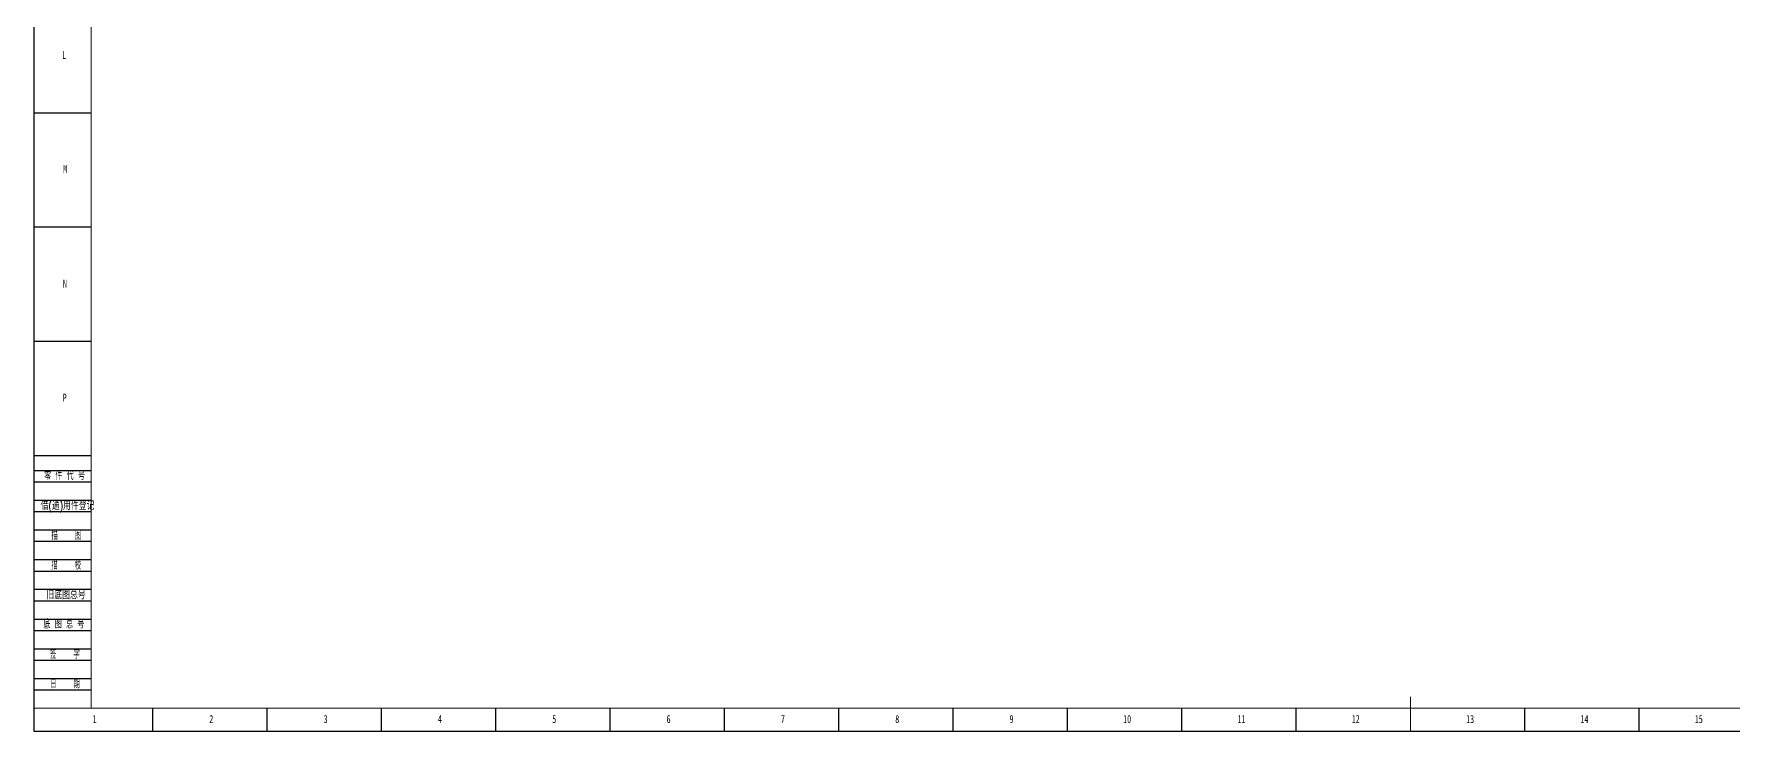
# Model space of a CAD drawing. Header units: millimetres. Extents: x 0 to 1189, y 0 to 841.
# Drawn here: x 0 to 743, y 0 to 305 of the extents above; entities that cross this region are included whole.
import ezdxf

# ---------------------------------------------------------------- set-up
doc = ezdxf.new("R2010")
doc.units = ezdxf.units.MM
for name, color, linetype in [('10', 7, 'Continuous'), ('5', 7, 'Continuous'), ('9', 7, 'Continuous')]:
    doc.layers.add(name, color=color, linetype=linetype)
doc.styles.add('SLDTEXTSTYLE0', font='TXT', dxfattribs={"width": 0.7, "bigfont": 'bigfont'})
doc.styles.add('SLDTEXTSTYLE2', font='TXT', dxfattribs={"width": 0.614286, "bigfont": 'bigfont'})
doc.styles.add('SLDTEXTSTYLE4', font='TXT', dxfattribs={"width": 0.566667, "bigfont": 'bigfont'})
doc.styles.add('SLDTEXTSTYLE5', font='TXT', dxfattribs={"width": 0.7})

msp = doc.modelspace()

# ---------------------------------------------------------------- linework, layer by layer
at = {"layer": '5', "color": 7}
for p, q in [((0, 841), (0, 0)), ((0, 114), (25, 114)), ((0, 109), (25, 109)), ((0, 101), (25, 101)), ((0, 96), (25, 96)), ((0, 88), (25, 88)), ((0, 83), (25, 83)), ((0, 75), (25, 75)), ((0, 70), (25, 70)), ((0, 62), (25, 62)), ((0, 57), (25, 57)), ((0, 49), (25, 49)), ((0, 44), (25, 44)), ((0, 36), (25, 36)), ((0, 31), (25, 31)), ((0, 23), (25, 23)), ((0, 18), (25, 18)), ((0, 0), (1189, 0))]:
    msp.add_line(p, q, dxfattribs=at)
at = {"layer": '5', "color": 7, "lineweight": 15}
for p, q in [((25, 831.05), (25, 10)), ((0, 10), (1179, 10))]:
    msp.add_line(p, q, dxfattribs=at)
at = {"layer": '5'}
for p, q in [((0, 270.5), (25, 270.5)), ((0, 220.5), (25, 220.5)), ((0, 170.5), (25, 170.5)), ((0, 120.5), (25, 120.5)), ((52, 0), (52, 10)), ((102, 0), (102, 10)), ((152, 0), (152, 10)), ((202, 0), (202, 10)), ((252, 0), (252, 10)), ((302, 0), (302, 10)), ((352, 0), (352, 10)), ((402, 0), (402, 10)), ((452, 0), (452, 10)), ((502, 0), (502, 10)), ((552, 0), (552, 10)), ((652, 0), (652, 10)), ((702, 0), (702, 10))]:
    msp.add_line(p, q, dxfattribs=at)
at = {"layer": '5', "lineweight": 15}
msp.add_line((602, 0), (602, 15), dxfattribs=at)

# ---------------------------------------------------------------- texts
at = {"layer": '10', "char_height": 3.5, "attachment_point": 2, "style": 'SLDTEXTSTYLE5'}
for s, insert in [('L', (13.18, 297.5)), ('M', (13.6, 247.56)), ('N', (13.55, 197.5)), ('P', (13.44, 147.56)), ('1', (26.54, 7)), ('2', (77.54, 7)), ('3', (127.54, 7)), ('4', (177.54, 7)), ('5', (227.54, 7)), ('6', (277.55, 7)), ('7', (327.55, 7)), ('8', (377.55, 7)), ('9', (427.55, 7)), ('10', (478.09, 7)), ('11', (528.09, 7)), ('12', (578.09, 7)), ('13', (628.09, 7)), ('14', (678.09, 7)), ('15', (728.09, 7))]:
    msp.add_mtext(s, dxfattribs=dict(at, insert=insert))
at = {"layer": '9', "color": 7, "char_height": 3.5}
for s, insert, attachment_point, style in [('\\M+197EB \\M+18C8F \\M+191E3 \\M+18D86', (4.48, 113.36), 1, 'SLDTEXTSTYLE2'), ('\\M+18ED8(\\M+192CA)\\M+19770\\M+18C8F\\M+1936F记', (2.93, 100.28), 1, 'SLDTEXTSTYLE0'), ('\\M+19560    图', (14.13, 87.18), 2, 'SLDTEXTSTYLE4'), ('\\M+19560    \\M+18D5A', (14.1, 74.14), 2, 'SLDTEXTSTYLE4'), ('\\M+18B8C\\M+192EA图总\\M+18D86', (5.46, 61.2), 1, 'SLDTEXTSTYLE0'), ('\\M+192EA 图 总 \\M+18D86', (4.21, 48.43), 1, 'SLDTEXTSTYLE2'), ('签    \\M+18E9A', (13.49, 35.19), 2, 'SLDTEXTSTYLE4'), ('\\M+193FA    \\M+18AFA', (13.56, 22.23), 2, 'SLDTEXTSTYLE4')]:
    msp.add_mtext(s, dxfattribs=dict(at, insert=insert, attachment_point=attachment_point, style=style))

doc.saveas('drawing.dxf')
